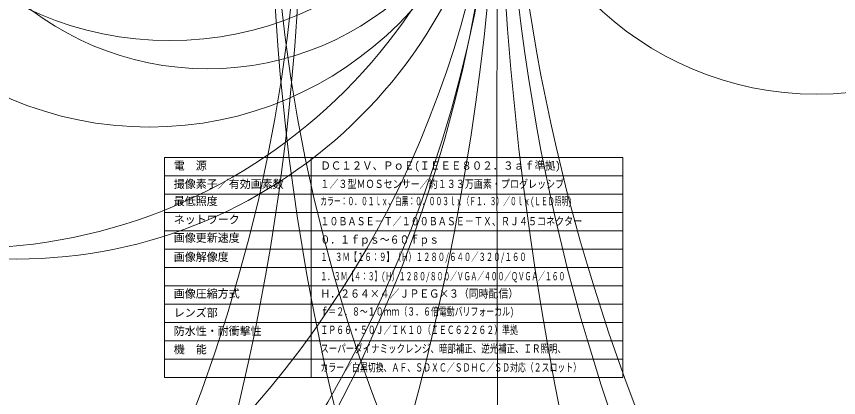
# Model space of a CAD drawing. Units: millimetres, scale not verified. Extents: x -1396 to 23377, y -11727 to 11622.
# Drawn here: x -102.9 to 121.4, y -121.9 to -18 of the extents above; entities that cross this region are included whole.
import ezdxf
from ezdxf.enums import TextEntityAlignment as Align

# ---------------------------------------------------------------- set-up
doc = ezdxf.new("R2010")
doc.units = ezdxf.units.MM
doc.header["$LTSCALE"] = 0.125
doc.layers.add('0-1_WAKU', color=1, linetype='Continuous', lineweight=18)
doc.layers.add('0-4_GAIKEI', color=1, linetype='Continuous', lineweight=18)
doc.layers.add('0-3_MOJI1', color=7, linetype='Continuous')
doc.styles.add('ＭＳ ゴシック', font='')
doc.styles.get('ＭＳ ゴシック').set_extended_font_data('MS Gothic')

msp = doc.modelspace()

# ---------------------------------------------------------------- linework, layer by layer
at = {"layer": '0-1_WAKU', "color": 4}
for p, q in [((-62.4904, -56.5086), (62.5096, -56.5086)), ((-22.4904, -56.5086), (-22.4904, -116.5086)), ((62.5096, -56.5086), (62.5096, -116.5086))]:
    msp.add_line(p, q, dxfattribs=at)
at = {"layer": '0-1_WAKU'}
for p, q in [((-62.4904, -61.5086), (62.5096, -61.5086)), ((-62.4904, -66.5086), (62.5096, -66.5086)), ((-62.4904, -71.5086), (62.5096, -71.5086)), ((-62.4904, -76.5086), (62.5096, -76.5086)), ((-62.4904, -81.5086), (62.5096, -81.5086)), ((-62.4904, -86.5086), (62.5096, -86.5086)), ((-62.4904, -91.5086), (62.5096, -91.5086)), ((-62.4904, -96.5086), (62.5096, -96.5086)), ((-62.4904, -101.5086), (62.5096, -101.5086)), ((-62.4904, -106.5086), (62.5096, -106.5086)), ((-62.4904, -111.5086), (62.5096, -111.5086))]:
    msp.add_line(p, q, dxfattribs=at)
at = {"layer": '0-1_WAKU', "color": 4}
msp.add_lwpolyline([(-62.4904, -56.5086), (-62.4904, -116.5086), (62.5096, -116.5086)], dxfattribs=at)
at = {"layer": '0-4_GAIKEI'}
for centre, radius in [((11702.3768, -52.5255), 11674.2533), ((891.154, 44.8697), 862.592), ((-683.4396, 58.2506), 712.7527), ((-651.5311, 22.0888), 626.3595), ((591.7555, 22.1524), 625.1617), ((565.6973, 67.2333), 535.0859), ((565.4889, 46.7516), 534.8775), ((-468.8717, 32.5044), 443.4033), ((409.4896, 32.5542), 442.5992), ((-359.9875, 54.9845), 388.6825), ((-327.4252, 54.3323), 356.7168), ((-243.3854, 54.1472), 272.0774), ((-116.9822, 65.4651), 146.726), ((-102.8616, 48.4224), 132.6051), ((-61.0645, 65.9793), 90.6145), ((-66.6751, 48.015), 96.225), ((115.4047, 47.5821), 86.8446), ((-50.7046, 47.9304), 80.2544)]:
    msp.add_circle(centre, radius, dxfattribs=at)

# ---------------------------------------------------------------- texts
at = {"layer": '0-3_MOJI1', "style": 'ＭＳ ゴシック'}
for s, p in [('電\u3000源', (-59.9904, -60.4757)), ('撮像素子／有効画素数', (-59.9904, -65.4757)), ('最低照度', (-59.9904, -70.1616)), ('ネットワーク', (-59.9904, -75.1616)), ('画像更新速度', (-59.9904, -80.1616)), ('画像解像度', (-59.9904, -85.3677)), ('画像圧縮方式', (-59.9904, -95.3677)), ('レンズ部', (-59.9904, -100.5629)), ('防水性・耐衝撃性', (-59.9904, -105.5629)), ('機\u3000能', (-59.9904, -110.5719))]:
    msp.add_text(s, height=2.199, dxfattribs=at).set_placement(p, align=Align.BOTTOM_LEFT)
for s, width, p in [('ＤＣ１２Ｖ、ＰｏＥ(ＩＥＥＥ８０２．３ａｆ準拠)', 0.95, (-19.9904, -60.4757)), ('１／３型ＭＯＳセンサー／約１３３万画素・プログレッシブ', 0.8, (-19.9904, -65.4757)), ('カラー：０．０１ｌｘ、白黒：０．００３ｌｘ（Ｆ１．３）／０ｌｘ(ＬＥＤ照明)', 0.6, (-19.9904, -70.1616)), ('１０ＢＡＳＥ－Ｔ／１００ＢＡＳＥ－ＴＸ、ＲＪ４５コネクター', 0.8, (-19.9904, -75.6467)), ('０．１ｆｐｓ～６０ｆｐｓ', 0.9, (-19.9904, -80.6467)), ('１．３Ｍ【１６：９】（Ｈ）１２８０/６４０／３２０/１６０', 0.65, (-19.9904, -85.3677)), ('１．３Ｍ【４：３】(Ｈ）１２８０/８００／ＶＧＡ／４００／ＱＶＧＡ／１６０', 0.6, (-19.9904, -90.6363)), ('Ｈ．２６４×４／ＪＰＥＧ×３（同時配信）', 0.9, (-19.9904, -95.3677)), ('ｆ＝２．８～１０ｍｍ（３．６倍電動バリフォーカル)', 0.7, (-19.9904, -100.2601)), ('ＩＰ６６・５０Ｊ／ＩＫ１０（ＩＥＣ６２２６２）準拠', 0.7, (-19.9904, -105.2601)), ('スーパーダイナミックレンジ、暗部補正、逆光補正、ＩＲ照明、', 0.75, (-19.9904, -110.3532)), ('カラー／白黒切換、ＡＦ、ＳＤＸＣ／ＳＤＨＣ／ＳＤ対応（２スロット）', 0.7, (-19.9904, -115.5086))]:
    msp.add_text(s, height=2.199, dxfattribs=dict(at, width=width)).set_placement(p, align=Align.BOTTOM_LEFT)

doc.saveas('drawing.dxf')
